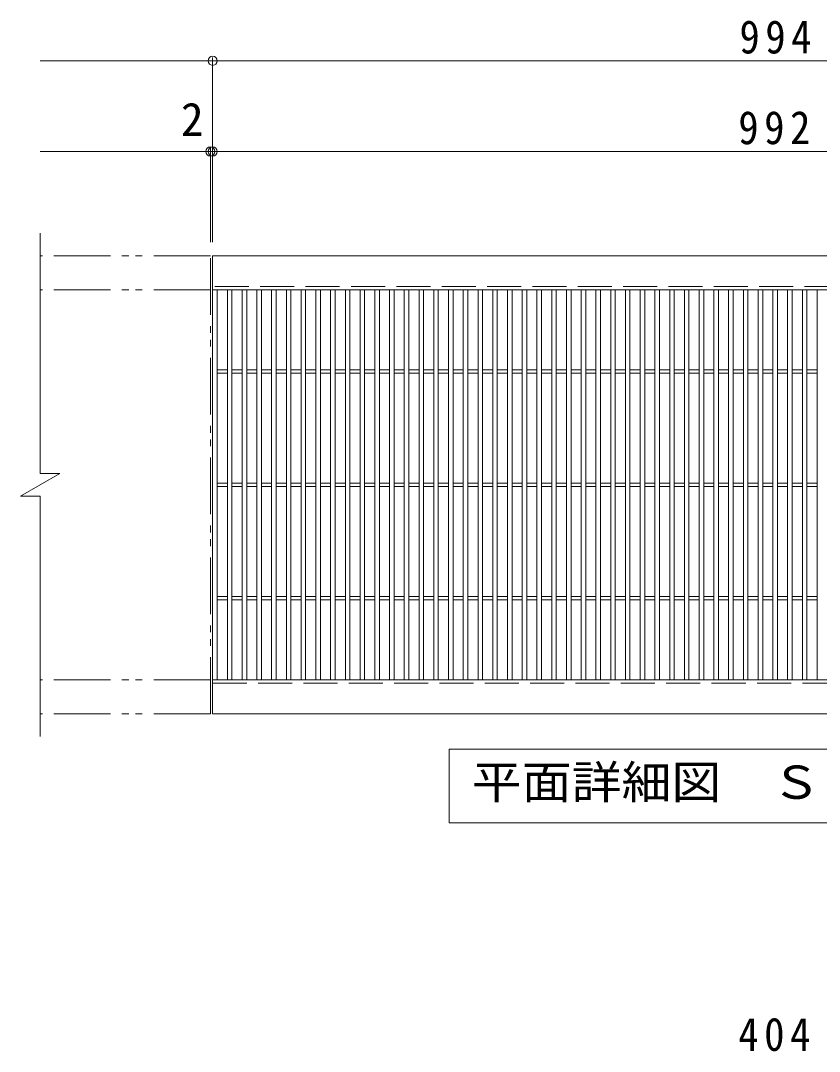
# Model space of a CAD drawing. Units: millimetres at full size, sheet at 1:10, with parts at other scales. Extents: x -1537 to 1871, y -1362 to 1259.
# Drawn here: x -1415 to -711, y 350 to 1259 of the extents above; entities that cross this region are included whole.
import ezdxf
from ezdxf.enums import TextEntityAlignment as Align

# ---------------------------------------------------------------- set-up
doc = ezdxf.new("R2010")
doc.units = ezdxf.units.MM
doc.header["$LTSCALE"] = 10
doc.header["$PDMODE"] = 32
doc.header["$PDSIZE"] = 8
doc.linetypes.add('DASHED3', pattern=[4, 3, -1])
doc.linetypes.add('DOUBLE_CHAIN1', pattern=[8.8, 5, -1, 0.6, -0.6, 0.6, -1])
for name, color, linetype, lineweight in [('A-0', 6, 'Continuous', 9), ('C-1', 2, 'Continuous', 9), ('C-2', 3, 'Continuous', 9), ('C-4', 7, 'Continuous', 9), ('C-5', 7, 'Continuous', 9)]:
    doc.layers.add(name, color=color, linetype=linetype, lineweight=lineweight)
doc.styles.add('ＭＳ ゴシック', font='')
doc.styles.get('ＭＳ ゴシック').set_extended_font_data('MS Gothic')

msp = doc.modelspace()

# ---------------------------------------------------------------- linework, layer by layer
at = {"layer": 'C-1', "linetype": 'DOUBLE_CHAIN1'}
for p, q in [((-1247.68, 1051.63), (-1397.68, 1051.63)), ((-1247.68, 647.63), (-1247.68, 1051.63)), ((-1247.68, 1021.63), (-1397.68, 1021.63)), ((-1247.68, 677.63), (-1397.68, 677.63)), ((-1247.68, 647.63), (-1397.68, 647.63))]:
    msp.add_line(p, q, dxfattribs=at)
at = {"layer": 'C-1'}
for p, q in [((-253.68, 1051.63), (-1245.68, 1051.63)), ((-1245.68, 1021.63), (-1245.68, 1051.63)), ((-253.68, 1021.63), (-1245.68, 1021.63)), ((-1415, 839.63), (-1380.36, 859.63)), ((-1245.68, 677.63), (-253.68, 677.63)), ((-1245.68, 647.63), (-1245.68, 677.63)), ((-1245.68, 647.63), (-253.68, 647.63))]:
    msp.add_line(p, q, dxfattribs=at)
at = {"layer": 'C-1', "linetype": 'DASHED3'}
for p, q in [((-253.68, 1024.63), (-1245.68, 1024.63)), ((-1245.68, 674.63), (-253.68, 674.63))]:
    msp.add_line(p, q, dxfattribs=at)
at = {"layer": 'C-1'}
for points in [[(-1397.68, 1071.63), (-1397.68, 859.63), (-1380.36, 859.63)], [(-1415, 839.63), (-1397.68, 839.63), (-1397.68, 627.63)]]:
    msp.add_lwpolyline(points, dxfattribs=at)
at = {"layer": 'C-2'}
for p, q in [((-1245.68, 1021.63), (-1245.68, 677.63)), ((-1241.68, 1021.63), (-1241.68, 677.63)), ((-1232.68, 1021.63), (-1232.68, 677.63)), ((-1228.68, 1021.63), (-1228.68, 677.63)), ((-1219.68, 1021.63), (-1219.68, 677.63)), ((-1215.68, 1021.63), (-1215.68, 677.63)), ((-1206.68, 1021.63), (-1206.68, 677.63)), ((-1202.68, 1021.63), (-1202.68, 677.63)), ((-1193.68, 1021.63), (-1193.68, 677.63)), ((-1189.68, 1021.63), (-1189.68, 677.63)), ((-1180.68, 1021.63), (-1180.68, 677.63)), ((-1176.68, 1021.63), (-1176.68, 677.63)), ((-1167.68, 1021.63), (-1167.68, 677.63)), ((-1163.68, 1021.63), (-1163.68, 677.63)), ((-1154.68, 1021.63), (-1154.68, 677.63)), ((-1150.68, 1021.63), (-1150.68, 677.63)), ((-1141.68, 1021.63), (-1141.68, 677.63)), ((-1137.68, 1021.63), (-1137.68, 677.63)), ((-1128.68, 1021.63), (-1128.68, 677.63)), ((-1124.68, 1021.63), (-1124.68, 677.63)), ((-1115.68, 1021.63), (-1115.68, 677.63)), ((-1111.68, 1021.63), (-1111.68, 677.63)), ((-1102.68, 1021.63), (-1102.68, 677.63)), ((-1098.68, 1021.63), (-1098.68, 677.63)), ((-1089.68, 1021.63), (-1089.68, 677.63)), ((-1085.68, 1021.63), (-1085.68, 677.63)), ((-1076.68, 1021.63), (-1076.68, 677.63)), ((-1072.68, 1021.63), (-1072.68, 677.63)), ((-1063.68, 1021.63), (-1063.68, 677.63)), ((-1059.68, 1021.63), (-1059.68, 677.63)), ((-1050.68, 1021.63), (-1050.68, 677.63)), ((-1046.68, 1021.63), (-1046.68, 677.63)), ((-1037.68, 1021.63), (-1037.68, 677.63)), ((-1033.68, 1021.63), (-1033.68, 677.63)), ((-1024.68, 1021.63), (-1024.68, 677.63)), ((-1020.68, 1021.63), (-1020.68, 677.63)), ((-1011.68, 1021.63), (-1011.68, 677.63)), ((-1007.68, 1021.63), (-1007.68, 677.63)), ((-998.68, 1021.63), (-998.68, 677.63)), ((-994.68, 1021.63), (-994.68, 677.63)), ((-985.68, 1021.63), (-985.68, 677.63)), ((-981.68, 1021.63), (-981.68, 677.63)), ((-972.68, 1021.63), (-972.68, 677.63)), ((-968.68, 1021.63), (-968.68, 677.63)), ((-959.68, 1021.63), (-959.68, 677.63)), ((-955.68, 1021.63), (-955.68, 677.63)), ((-946.68, 1021.63), (-946.68, 677.63)), ((-942.68, 1021.63), (-942.68, 677.63)), ((-933.68, 1021.63), (-933.68, 677.63)), ((-929.68, 1021.63), (-929.68, 677.63)), ((-920.68, 1021.63), (-920.68, 677.63)), ((-916.68, 1021.63), (-916.68, 677.63)), ((-907.68, 1021.63), (-907.68, 677.63)), ((-903.68, 1021.63), (-903.68, 677.63)), ((-894.68, 1021.63), (-894.68, 677.63)), ((-890.68, 1021.63), (-890.68, 677.63)), ((-881.68, 1021.63), (-881.68, 677.63)), ((-877.68, 1021.63), (-877.68, 677.63)), ((-868.68, 1021.63), (-868.68, 677.63)), ((-864.68, 1021.63), (-864.68, 677.63)), ((-855.68, 1021.63), (-855.68, 677.63)), ((-851.68, 1021.63), (-851.68, 677.63)), ((-842.68, 1021.63), (-842.68, 677.63)), ((-838.68, 1021.63), (-838.68, 677.63)), ((-829.69, 1021.63), (-829.69, 677.63)), ((-825.69, 1021.63), (-825.69, 677.63)), ((-816.69, 1021.63), (-816.69, 677.63)), ((-812.69, 1021.63), (-812.69, 677.63)), ((-803.69, 1021.63), (-803.69, 677.63)), ((-799.69, 1021.63), (-799.69, 677.63)), ((-790.69, 1021.63), (-790.69, 677.63)), ((-786.69, 1021.63), (-786.69, 677.63)), ((-777.69, 1021.63), (-777.69, 677.63)), ((-773.69, 1021.63), (-773.69, 677.63)), ((-764.69, 1021.63), (-764.69, 677.63)), ((-760.69, 1021.63), (-760.69, 677.63)), ((-751.69, 1021.63), (-751.69, 677.63)), ((-747.69, 1021.63), (-747.69, 677.63)), ((-738.69, 1021.63), (-738.69, 677.63)), ((-734.69, 1021.63), (-734.69, 677.63)), ((-725.69, 1021.63), (-725.69, 677.63)), ((-721.69, 1021.63), (-721.69, 677.63)), ((-712.69, 1021.63), (-712.69, 677.63)), ((-1241.68, 951.13), (-1232.68, 951.13)), ((-1241.68, 948.13), (-1232.68, 948.13)), ((-1228.68, 951.13), (-1219.68, 951.13)), ((-1228.68, 948.13), (-1219.68, 948.13)), ((-1215.68, 951.13), (-1206.68, 951.13)), ((-1215.68, 948.13), (-1206.68, 948.13)), ((-1202.68, 951.13), (-1193.68, 951.13)), ((-1202.68, 948.13), (-1193.68, 948.13)), ((-1189.68, 951.13), (-1180.68, 951.13)), ((-1189.68, 948.13), (-1180.68, 948.13)), ((-1176.68, 951.13), (-1167.68, 951.13)), ((-1176.68, 948.13), (-1167.68, 948.13)), ((-1163.68, 951.13), (-1154.68, 951.13)), ((-1163.68, 948.13), (-1154.68, 948.13)), ((-1150.68, 951.13), (-1141.68, 951.13)), ((-1150.68, 948.13), (-1141.68, 948.13)), ((-1137.68, 951.13), (-1128.68, 951.13)), ((-1137.68, 948.13), (-1128.68, 948.13)), ((-1124.68, 951.13), (-1115.68, 951.13)), ((-1124.68, 948.13), (-1115.68, 948.13)), ((-1111.68, 951.13), (-1102.68, 951.13)), ((-1111.68, 948.13), (-1102.68, 948.13)), ((-1098.68, 951.13), (-1089.68, 951.13)), ((-1098.68, 948.13), (-1089.68, 948.13)), ((-1085.68, 951.13), (-1076.68, 951.13)), ((-1085.68, 948.13), (-1076.68, 948.13)), ((-1072.68, 951.13), (-1063.68, 951.13)), ((-1072.68, 948.13), (-1063.68, 948.13)), ((-1059.68, 951.13), (-1050.68, 951.13)), ((-1059.68, 948.13), (-1050.68, 948.13)), ((-1046.68, 951.13), (-1037.68, 951.13)), ((-1046.68, 948.13), (-1037.68, 948.13)), ((-1033.68, 951.13), (-1024.68, 951.13)), ((-1033.68, 948.13), (-1024.68, 948.13)), ((-1020.68, 951.13), (-1011.68, 951.13)), ((-1020.68, 948.13), (-1011.68, 948.13)), ((-1007.68, 951.13), (-998.68, 951.13)), ((-1007.68, 948.13), (-998.68, 948.13)), ((-994.68, 951.13), (-985.68, 951.13)), ((-994.68, 948.13), (-985.68, 948.13)), ((-981.68, 951.13), (-972.68, 951.13)), ((-981.68, 948.13), (-972.68, 948.13)), ((-968.68, 951.13), (-959.68, 951.13)), ((-968.68, 948.13), (-959.68, 948.13)), ((-955.68, 951.13), (-946.68, 951.13)), ((-955.68, 948.13), (-946.68, 948.13)), ((-942.68, 951.13), (-933.68, 951.13)), ((-942.68, 948.13), (-933.68, 948.13)), ((-929.68, 951.13), (-920.68, 951.13)), ((-929.68, 948.13), (-920.68, 948.13)), ((-916.68, 951.13), (-907.68, 951.13)), ((-916.68, 948.13), (-907.68, 948.13)), ((-903.68, 951.13), (-894.68, 951.13)), ((-903.68, 948.13), (-894.68, 948.13)), ((-890.68, 951.13), (-881.68, 951.13)), ((-890.68, 948.13), (-881.68, 948.13)), ((-877.68, 951.13), (-868.68, 951.13)), ((-877.68, 948.13), (-868.68, 948.13)), ((-864.68, 951.13), (-855.68, 951.13)), ((-864.68, 948.13), (-855.68, 948.13)), ((-851.68, 951.13), (-842.68, 951.13)), ((-851.68, 948.13), (-842.68, 948.13)), ((-838.68, 951.13), (-829.69, 951.13)), ((-838.68, 948.13), (-829.69, 948.13)), ((-825.69, 951.13), (-816.69, 951.13)), ((-825.69, 948.13), (-816.69, 948.13)), ((-812.69, 951.13), (-803.69, 951.13)), ((-812.69, 948.13), (-803.69, 948.13)), ((-799.69, 951.13), (-790.69, 951.13)), ((-799.69, 948.13), (-790.69, 948.13)), ((-786.69, 951.13), (-777.69, 951.13)), ((-786.69, 948.13), (-777.69, 948.13)), ((-773.69, 951.13), (-764.69, 951.13)), ((-773.69, 948.13), (-764.69, 948.13)), ((-760.69, 951.13), (-751.69, 951.13)), ((-760.69, 948.13), (-751.69, 948.13)), ((-747.69, 951.13), (-738.69, 951.13)), ((-747.69, 948.13), (-738.69, 948.13)), ((-734.69, 951.13), (-725.69, 951.13)), ((-734.69, 948.13), (-725.69, 948.13)), ((-721.69, 951.13), (-712.69, 951.13)), ((-721.69, 948.13), (-712.69, 948.13)), ((-1241.68, 851.13), (-1232.68, 851.13)), ((-1241.68, 848.13), (-1232.68, 848.13)), ((-1228.68, 851.13), (-1219.68, 851.13)), ((-1228.68, 848.13), (-1219.68, 848.13)), ((-1215.68, 851.13), (-1206.68, 851.13)), ((-1215.68, 848.13), (-1206.68, 848.13)), ((-1202.68, 851.13), (-1193.68, 851.13)), ((-1202.68, 848.13), (-1193.68, 848.13)), ((-1189.68, 851.13), (-1180.68, 851.13)), ((-1189.68, 848.13), (-1180.68, 848.13)), ((-1176.68, 851.13), (-1167.68, 851.13)), ((-1176.68, 848.13), (-1167.68, 848.13)), ((-1163.68, 851.13), (-1154.68, 851.13)), ((-1163.68, 848.13), (-1154.68, 848.13)), ((-1150.68, 851.13), (-1141.68, 851.13)), ((-1150.68, 848.13), (-1141.68, 848.13)), ((-1137.68, 851.13), (-1128.68, 851.13)), ((-1137.68, 848.13), (-1128.68, 848.13)), ((-1124.68, 851.13), (-1115.68, 851.13)), ((-1124.68, 848.13), (-1115.68, 848.13)), ((-1111.68, 851.13), (-1102.68, 851.13)), ((-1111.68, 848.13), (-1102.68, 848.13)), ((-1098.68, 851.13), (-1089.68, 851.13)), ((-1098.68, 848.13), (-1089.68, 848.13)), ((-1085.68, 851.13), (-1076.68, 851.13)), ((-1085.68, 848.13), (-1076.68, 848.13)), ((-1072.68, 851.13), (-1063.68, 851.13)), ((-1072.68, 848.13), (-1063.68, 848.13)), ((-1059.68, 851.13), (-1050.68, 851.13)), ((-1059.68, 848.13), (-1050.68, 848.13)), ((-1046.68, 851.13), (-1037.68, 851.13)), ((-1046.68, 848.13), (-1037.68, 848.13)), ((-1033.68, 851.13), (-1024.68, 851.13)), ((-1033.68, 848.13), (-1024.68, 848.13)), ((-1020.68, 851.13), (-1011.68, 851.13)), ((-1020.68, 848.13), (-1011.68, 848.13)), ((-1007.68, 851.13), (-998.68, 851.13)), ((-1007.68, 848.13), (-998.68, 848.13)), ((-994.68, 851.13), (-985.68, 851.13)), ((-994.68, 848.13), (-985.68, 848.13)), ((-981.68, 851.13), (-972.68, 851.13)), ((-981.68, 848.13), (-972.68, 848.13)), ((-968.68, 851.13), (-959.68, 851.13)), ((-968.68, 848.13), (-959.68, 848.13)), ((-955.68, 851.13), (-946.68, 851.13)), ((-955.68, 848.13), (-946.68, 848.13)), ((-942.68, 851.13), (-933.68, 851.13)), ((-942.68, 848.13), (-933.68, 848.13)), ((-929.68, 851.13), (-920.68, 851.13)), ((-929.68, 848.13), (-920.68, 848.13)), ((-916.68, 851.13), (-907.68, 851.13)), ((-916.68, 848.13), (-907.68, 848.13)), ((-903.68, 851.13), (-894.68, 851.13)), ((-903.68, 848.13), (-894.68, 848.13)), ((-890.68, 851.13), (-881.68, 851.13)), ((-890.68, 848.13), (-881.68, 848.13)), ((-877.68, 851.13), (-868.68, 851.13)), ((-877.68, 848.13), (-868.68, 848.13)), ((-864.68, 851.13), (-855.68, 851.13)), ((-864.68, 848.13), (-855.68, 848.13)), ((-851.68, 851.13), (-842.68, 851.13)), ((-851.68, 848.13), (-842.68, 848.13)), ((-838.68, 851.13), (-829.69, 851.13)), ((-838.68, 848.13), (-829.69, 848.13)), ((-825.69, 851.13), (-816.69, 851.13)), ((-825.69, 848.13), (-816.69, 848.13)), ((-812.69, 851.13), (-803.69, 851.13)), ((-812.69, 848.13), (-803.69, 848.13)), ((-799.69, 851.13), (-790.69, 851.13)), ((-799.69, 848.13), (-790.69, 848.13)), ((-786.69, 851.13), (-777.69, 851.13)), ((-786.69, 848.13), (-777.69, 848.13)), ((-773.69, 851.13), (-764.69, 851.13)), ((-773.69, 848.13), (-764.69, 848.13)), ((-760.69, 851.13), (-751.69, 851.13)), ((-760.69, 848.13), (-751.69, 848.13)), ((-747.69, 851.13), (-738.69, 851.13)), ((-747.69, 848.13), (-738.69, 848.13)), ((-734.69, 851.13), (-725.69, 851.13)), ((-734.69, 848.13), (-725.69, 848.13)), ((-721.69, 851.13), (-712.69, 851.13)), ((-721.69, 848.13), (-712.69, 848.13)), ((-1241.68, 751.13), (-1232.68, 751.13)), ((-1241.68, 748.13), (-1232.68, 748.13)), ((-1228.68, 751.13), (-1219.68, 751.13)), ((-1228.68, 748.13), (-1219.68, 748.13)), ((-1215.68, 751.13), (-1206.68, 751.13)), ((-1215.68, 748.13), (-1206.68, 748.13)), ((-1202.68, 751.13), (-1193.68, 751.13)), ((-1202.68, 748.13), (-1193.68, 748.13)), ((-1189.68, 751.13), (-1180.68, 751.13)), ((-1189.68, 748.13), (-1180.68, 748.13)), ((-1176.68, 751.13), (-1167.68, 751.13)), ((-1176.68, 748.13), (-1167.68, 748.13)), ((-1163.68, 751.13), (-1154.68, 751.13)), ((-1163.68, 748.13), (-1154.68, 748.13)), ((-1150.68, 751.13), (-1141.68, 751.13)), ((-1150.68, 748.13), (-1141.68, 748.13)), ((-1137.68, 751.13), (-1128.68, 751.13)), ((-1137.68, 748.13), (-1128.68, 748.13)), ((-1124.68, 751.13), (-1115.68, 751.13)), ((-1124.68, 748.13), (-1115.68, 748.13)), ((-1111.68, 751.13), (-1102.68, 751.13)), ((-1111.68, 748.13), (-1102.68, 748.13)), ((-1098.68, 751.13), (-1089.68, 751.13)), ((-1098.68, 748.13), (-1089.68, 748.13)), ((-1085.68, 751.13), (-1076.68, 751.13)), ((-1085.68, 748.13), (-1076.68, 748.13)), ((-1072.68, 751.13), (-1063.68, 751.13)), ((-1072.68, 748.13), (-1063.68, 748.13)), ((-1059.68, 751.13), (-1050.68, 751.13)), ((-1059.68, 748.13), (-1050.68, 748.13)), ((-1046.68, 751.13), (-1037.68, 751.13)), ((-1046.68, 748.13), (-1037.68, 748.13)), ((-1033.68, 751.13), (-1024.68, 751.13)), ((-1033.68, 748.13), (-1024.68, 748.13)), ((-1020.68, 751.13), (-1011.68, 751.13)), ((-1020.68, 748.13), (-1011.68, 748.13)), ((-1007.68, 751.13), (-998.68, 751.13)), ((-1007.68, 748.13), (-998.68, 748.13)), ((-994.68, 751.13), (-985.68, 751.13)), ((-994.68, 748.13), (-985.68, 748.13)), ((-981.68, 751.13), (-972.68, 751.13)), ((-981.68, 748.13), (-972.68, 748.13)), ((-968.68, 751.13), (-959.68, 751.13)), ((-968.68, 748.13), (-959.68, 748.13)), ((-955.68, 751.13), (-946.68, 751.13)), ((-955.68, 748.13), (-946.68, 748.13)), ((-942.68, 751.13), (-933.68, 751.13)), ((-942.68, 748.13), (-933.68, 748.13)), ((-929.68, 751.13), (-920.68, 751.13)), ((-929.68, 748.13), (-920.68, 748.13)), ((-916.68, 751.13), (-907.68, 751.13)), ((-916.68, 748.13), (-907.68, 748.13)), ((-903.68, 751.13), (-894.68, 751.13)), ((-903.68, 748.13), (-894.68, 748.13)), ((-890.68, 751.13), (-881.68, 751.13)), ((-890.68, 748.13), (-881.68, 748.13)), ((-877.68, 751.13), (-868.68, 751.13)), ((-877.68, 748.13), (-868.68, 748.13)), ((-864.68, 751.13), (-855.68, 751.13)), ((-864.68, 748.13), (-855.68, 748.13)), ((-851.68, 751.13), (-842.68, 751.13)), ((-851.68, 748.13), (-842.68, 748.13)), ((-838.68, 751.13), (-829.69, 751.13)), ((-838.68, 748.13), (-829.69, 748.13)), ((-825.69, 751.13), (-816.69, 751.13)), ((-825.69, 748.13), (-816.69, 748.13)), ((-812.69, 751.13), (-803.69, 751.13)), ((-812.69, 748.13), (-803.69, 748.13)), ((-799.69, 751.13), (-790.69, 751.13)), ((-799.69, 748.13), (-790.69, 748.13)), ((-786.69, 751.13), (-777.69, 751.13)), ((-786.69, 748.13), (-777.69, 748.13)), ((-773.69, 751.13), (-764.69, 751.13)), ((-773.69, 748.13), (-764.69, 748.13)), ((-760.69, 751.13), (-751.69, 751.13)), ((-760.69, 748.13), (-751.69, 748.13)), ((-747.69, 751.13), (-738.69, 751.13)), ((-747.69, 748.13), (-738.69, 748.13)), ((-734.69, 751.13), (-725.69, 751.13)), ((-734.69, 748.13), (-725.69, 748.13)), ((-721.69, 751.13), (-712.69, 751.13)), ((-721.69, 748.13), (-712.69, 748.13))]:
    msp.add_line(p, q, dxfattribs=at)
at = {"layer": 'C-4'}
for p, q in [((-1397.68, 1223.63), (-101.68, 1223.63)), ((-1245.68, 1063.63), (-1245.68, 1226.63)), ((-1247.68, 1063.63), (-1247.68, 1146.63)), ((-1397.68, 1143.63), (-101.68, 1143.63))]:
    msp.add_line(p, q, dxfattribs=at)
for p in [(-1245.68, 1223.63), (-1247.68, 1143.63), (-1245.68, 1143.63)]:
    msp.add_point(p, dxfattribs=at)
at = {"layer": 'C-5'}
msp.add_lwpolyline([(-1037.18, 551.42), (-1037.18, 616.42), (-462.18, 616.42), (-462.18, 551.42)], close=True, dxfattribs=at)

# ---------------------------------------------------------------- texts
at = {"layer": 'A-0', "color": 2, "insert": (-782.18, 349.94), "char_height": 29.33, "attachment_point": 7, "style": 'ＭＳ ゴシック'}
msp.add_mtext('\\T1.27;\\W0.9;404', dxfattribs=at)
at = {"layer": 'C-4', "color": 2, "style": 'ＭＳ ゴシック'}
msp.add_text('2', height=29.33, dxfattribs=at).set_placement((-1273.64, 1148.63), align=Align.BOTTOM_LEFT)
at = {"layer": 'C-4', "color": 2, "char_height": 29.33, "attachment_point": 7, "style": 'ＭＳ ゴシック'}
for s, insert in [('\\T1.27;\\W0.9;994', (-781.18, 1229.63)), ('\\T1.27;\\W0.9;992', (-782.18, 1149.63))]:
    msp.add_mtext(s, dxfattribs=dict(at, insert=insert))
at = {"layer": 'C-5', "color": 2, "style": 'ＭＳ ゴシック', "width": 1.1}
msp.add_text('平面詳細図\u3000Ｓ＝１：１０', height=29.33, dxfattribs=at).set_placement((-1017.18, 563.92), align=Align.BOTTOM_LEFT)

doc.saveas('drawing.dxf')
